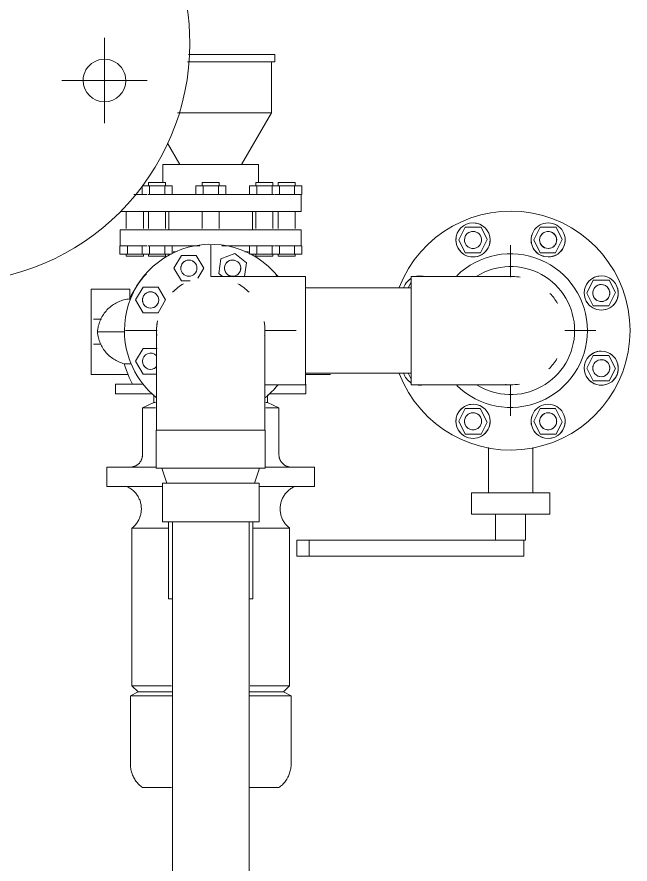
# Model space of a CAD drawing. Header units: metres. Extents: x -43 to 80, y -185 to 8.
# Drawn here: x 12.972 to 13.69, y -129.031 to -128.039 of the extents above; entities that cross this region are included whole.
import ezdxf

# ---------------------------------------------------------------- set-up
doc = ezdxf.new("R2010")
doc.units = ezdxf.units.M
for name, color, linetype, lineweight in [('M-EQPM', 7, 'Continuous', 9), ('P-PIPE', 7, 'Continuous', 9), ('P-PIPE-CNTR', 7, 'Continuous', 9)]:
    doc.layers.add(name, color=color, linetype=linetype, lineweight=lineweight)

# ---------------------------------------------------------------- blocks, each defined once
blk = doc.blocks.new('Bomba Centrifuga - Horizontal - Bomba Centrifuga - Horizontal-2291615-N01 - ESTANQUE CABECERA')
at = {"layer": 'M-EQPM'}
for p, q in [((0.07499999999999998, 0.3250187303331272), (-0.0261559065075261, 0.3250187303331272)), ((0.07500000000002627, 0.3164377911896811), (0.07500000000002628, 0.3250187303329707)), ((-0.02707118378195162, 0.3164377911898371), (0.07500000000000001, 0.3164377911898371)), ((0.07110411252510351, 0.2564377911897034), (0.07110411252510349, 0.3164377911896811)), ((-0.03902740547767378, 0.2564377911898507), (0.07110411252508002, 0.2564377911898507)), ((0.03610411252509416, 0.1958160129247796), (0.07110411252510351, 0.2564377911897034)), ((-0.05060231202419925, 0.2209276310755856), (-0.03610411252505082, 0.1958160129247796)), ((-0.05610411252505494, 0.1958160129247796), (-0.05610411252505496, 0.1749477453829325)), ((-0.05610411252507844, 0.1958160129249356), (0.05610411252508344, 0.1958160129249356)), ((0.05610411252510693, 0.1749477453829411), (0.05610411252510694, 0.1958160129247796)), ((-0.08039617866004896, 0.1608160129249523), (-0.08039617866004896, 0.1707642538225187)), ((-0.08034957455488988, 0.1708160129249523), (-0.07164644705242729, 0.1708160129249523)), ((-0.07289644705241294, 0.1749477453829325), (-0.07289644705241292, 0.170816012924794)), ((-0.05289644705242594, 0.1749477453830963), (-0.07289644705242593, 0.1749477453830963)), ((-0.07164644705242729, 0.1708160129249523), (-0.05362782183848111, 0.1708160129249523)), ((-0.07164644705242729, 0.1708160129249523), (-0.07164644705242731, 0.1608160129249523)), ((-0.05362782183848111, 0.1708160129249523), (-0.04513740283783119, 0.1708160129249523)), ((-0.05362782183848112, 0.1608160129249523), (-0.05362782183848111, 0.1708160129249523)), ((-0.05289644705240882, 0.170816012924794), (-0.05289644705240883, 0.1749477453829325)), ((-0.04513740283783119, 0.1708160129249523), (-0.04513740283783117, 0.1608160129249523)), ((-0.01749973160762301, 0.1708160129249523), (-0.008750000000001335, 0.1708160129249523)), ((-0.01749973160762302, 0.1608160129249523), (-0.01749973160762301, 0.1708160129249523)), ((-0.009999999999989071, 0.1749477453829325), (-0.009999999999989056, 0.170816012924794)), ((0.01000000000000001, 0.1749477453830963), (-0.009999999999999993, 0.1749477453830963)), ((-0.008750000000001335, 0.1708160129249523), (0.009268625213944821, 0.1708160129249523)), ((-0.008750000000001335, 0.1708160129249523), (-0.008750000000001344, 0.1608160129249523)), ((0.009268625213944821, 0.1708160129249523), (0.01775904421459477, 0.1708160129249523)), ((0.00926862521394483, 0.1608160129249523), (0.009268625213944821, 0.1708160129249523)), ((0.01000000000002372, 0.170816012924794), (0.01000000000002371, 0.1749477453829325)), ((0.01775904421459477, 0.1708160129249523), (0.01775904421459479, 0.1608160129249523)), ((0.04539671544480293, 0.1708160129249523), (0.05414644705242459, 0.1708160129249523)), ((0.04539671544480293, 0.1608160129249523), (0.04539671544480293, 0.1708160129249523)), ((0.05289644705245213, 0.1749477453829411), (0.05289644705245211, 0.1708160129248026)), ((0.07289644705242596, 0.1749477453830963), (0.05289644705242597, 0.1749477453830963)), ((0.05414644705242459, 0.1708160129249523), (0.07216507226637078, 0.1708160129249523)), ((0.05414644705242459, 0.1708160129249523), (0.05414644705242461, 0.1608160129249523)), ((0.07216507226637078, 0.1708160129249523), (0.08065549126702076, 0.1708160129249523)), ((0.07216507226637078, 0.1608160129249523), (0.07216507226637078, 0.1708160129249523)), ((0.07289644705244756, 0.1708160129248027), (0.07289644705244756, 0.1749477453829412)), ((0.07894900844663268, 0.1749477453829411), (0.07894900844663266, 0.1708160129248026)), ((0.09894900844662202, 0.1749477453830963), (0.07894900844662205, 0.1749477453830963)), ((0.08065549126702637, 0.1708160129249523), (0.09821763366056685, 0.1708160129249523)), ((0.08065549126702076, 0.1708160129249523), (0.08065549126702076, 0.1608160129249523)), ((0.09821763366056685, 0.1708160129249523), (0.1067080526612168, 0.1708160129249523)), ((0.09821763366056684, 0.1608160129249523), (0.09821763366056685, 0.1708160129249523)), ((0.09894900844664545, 0.1708160129248026), (0.09894900844664545, 0.1749477453829411)), ((0.1067080526612168, 0.1708160129249523), (0.1067080526612168, 0.1608160129249523)), ((-0.09017364050331636, 0.1608160129249522), (-0.07443630215110507, 0.1608160129249522)), ((-0.07164644705242731, 0.1608160129249523), (-0.07351731321089108, 0.1608160129249523)), ((-0.0711230530651514, 0.1608160129249522), (0.07060646372532028, 0.1608160129249522)), ((0.07216507226637078, 0.1608160129249523), (0.06982123341677514, 0.1608160129249523)), ((0.07476196027575227, 0.1608160129249523), (0.07216507226637078, 0.1608160129249523)), ((0.07568545887083389, 0.1608160129249522), (0.1061041125251262, 0.1608160129249522)), ((0.1061041125251389, 0.1408160129248181), (0.1061041125251389, 0.1608160129248049)), ((-0.1061041125251212, 0.1408160129249741), (0.1061041125251262, 0.1408160129249741)), ((-0.09894900844661081, 0.1408160129248182), (-0.09894900844661082, 0.1210686483155909)), ((-0.07894900844659802, 0.1210686483155909), (-0.07894900844659801, 0.1408160129248182)), ((-0.07289644705241292, 0.1408160129248182), (-0.07289644705241294, 0.1210686483155909)), ((-0.05289644705240881, 0.1210686483155909), (-0.05289644705240881, 0.1408160129248182)), ((-0.04903304471325504, 0.1408160129248182), (-0.04903304471325505, 0.11956601292481)), ((-0.009999999999989071, 0.1408160129248095), (-0.009999999999989071, 0.1210686483155909)), ((0.01000000000002372, 0.1210686483155909), (0.01000000000002372, 0.1408160129248095)), ((0.04903304471329836, 0.1195660129248186), (0.04903304471329838, 0.1408160129248182)), ((0.05289644705245213, 0.1408160129248182), (0.05289644705245214, 0.1210686483155995)), ((0.07289644705244759, 0.1210686483155995), (0.07289644705244756, 0.1408160129248181)), ((0.07894900844663266, 0.1408160129248182), (0.07894900844663268, 0.1210686483155995)), ((0.09894900844664546, 0.1210686483155995), (0.09894900844664545, 0.1408160129248182)), ((-0.1061041125251302, 0.11956601292481), (-0.1061041125251302, 0.1008160129248012)), ((-0.1061041125251472, 0.1195660129249659), (0.1061041125251522, 0.1195660129249659)), ((0.1061041125251649, 0.1008160129248099), (0.1061041125251649, 0.1195660129248186)), ((-0.106448740054245, 0.09081601292496586), (-0.106448740054245, 0.1008160129249659)), ((-0.1061041125251472, 0.1008160129249658), (-0.0744363021510449, 0.1008160129249658)), ((-0.09769900844662338, 0.1008160129249659), (-0.09769900844662337, 0.0908160129249658)), ((-0.08039617866004893, 0.09081601292496586), (-0.08039617866004893, 0.1008160129249659)), ((-0.0735173132108555, 0.1008160129249658), (-0.07164644705242731, 0.1008160129249658)), ((-0.07164644705242731, 0.1008160129249658), (-0.0716464470524273, 0.09081601292496581)), ((-0.07112305306518894, 0.1008160129249658), (-0.0128773310679973, 0.1008160129249658)), ((-0.05362782183848112, 0.0908160129249658), (-0.05362782183848112, 0.1008160129249659)), ((-0.04513740283783117, 0.1008160129249659), (-0.04513740283783117, 0.09118789494963381)), ((0.01287733106801069, 0.1008160129249659), (0.0706064637253241, 0.1008160129249659)), ((0.04539671544480294, 0.0910804841509374), (0.04539671544480294, 0.1008160129249659)), ((0.05414644705242459, 0.1008160129249658), (0.05414644705242459, 0.0908160129249658)), ((0.06982123341677515, 0.1008160129249659), (0.07216507226637078, 0.1008160129249658)), ((0.07216507226637078, 0.1008160129249658), (0.07476196027570434, 0.1008160129249659)), ((0.07216507226637078, 0.09081601292496581), (0.07216507226637078, 0.1008160129249658)), ((0.07568545887079613, 0.1008160129249659), (0.1061041125251522, 0.1008160129249659)), ((0.08065549126702076, 0.1008160129249659), (0.08065549126702076, 0.09081601292496583)), ((0.09821763366056684, 0.0908160129249658), (0.09821763366056685, 0.1008160129249659)), ((0.1067080526612168, 0.1008160129249659), (0.1067080526612168, 0.09081601292496586)), ((-0.09769900844662337, 0.0908160129249658), (-0.106448740054245, 0.09081601292496586)), ((-0.0989490084466108, 0.0908160129248035), (-0.09894900844661081, 0.08874494511299381)), ((-0.08039617866004518, 0.0908160129249658), (-0.09769900844662337, 0.0908160129249658)), ((-0.0716464470524273, 0.09081601292496581), (-0.08039617866004893, 0.09081601292496586)), ((-0.07894900844659802, 0.08874494511299383), (-0.07894900844659801, 0.0908160129248035)), ((-0.07289644705241292, 0.0908160129248035), (-0.07289644705241292, 0.08874494511299383)), ((-0.05362782183848112, 0.0908160129249658), (-0.0716464470524273, 0.09081601292496581)), ((-0.04603520546538255, 0.09081601292496583), (-0.05362782183848112, 0.0908160129249658)), ((-0.05289644705240881, 0.08874494511299383), (-0.05289644705240881, 0.09081601292480353)), ((-0.04417724678512704, 0.09374494511311397), (-0.04082389453487473, 0.09374494511311397)), ((-0.03440034671642921, 0.08950893405250479), (-0.04315007832405169, 0.07450893405250299)), ((-0.01690034671642808, 0.0895089340525047), (-0.03440034671642921, 0.08950893405250479)), ((-0.00815061510880567, 0.07450893405250297), (-0.01690034671642808, 0.0895089340525047)), ((0.02818241383971652, 0.09168889726792767), (0.01198168981241665, 0.08543635025117116)), ((0.04185128037914718, 0.08076131347610652), (0.02818241383971652, 0.09168889726792767)), ((0.03988528080312746, 0.09374494511311397), (0.04417724678513217, 0.09374494511311396)), ((0.05414644705242459, 0.0908160129249658), (0.04603520546539173, 0.09081601292496587)), ((0.05289644705245212, 0.09081601292481217), (0.05289644705245213, 0.08874494511300249)), ((0.07216507226637078, 0.09081601292496581), (0.05414644705242459, 0.0908160129249658)), ((0.08065549126702076, 0.09081601292496583), (0.07216507226637078, 0.09081601292496581)), ((0.07289644705244759, 0.08874494511300252), (0.07289644705244759, 0.09081601292481219)), ((0.07894900844663266, 0.09081601292481217), (0.07894900844663268, 0.08874494511300247)), ((0.09821763366056684, 0.0908160129249658), (0.08065549126702637, 0.09081601292496581)), ((0.1067080526612168, 0.09081601292496586), (0.09821763366056684, 0.0908160129249658)), ((0.09894900844664548, 0.08874494511300249), (0.09894900844664548, 0.09081601292481219)), ((-0.09894900844662201, 0.08874494511315065), (-0.07894900844662202, 0.08874494511315063)), ((-0.07289644705242597, 0.08874494511315065), (-0.05289644705242595, 0.08874494511315065)), ((0.01198168981241666, 0.08543635025117116), (0.00944941305373684, 0.06825655462890401)), ((0.03950541151319447, 0.06484617010342202), (0.04185128037914718, 0.08076131347610652)), ((0.05289644705242594, 0.08874494511315065), (0.07289644705242594, 0.08874494511315065)), ((0.078949008446622, 0.08874494511315065), (0.09894900844662201, 0.08874494511315065)), ((-0.04315007832405169, 0.07450893405250299), (-0.03440034671643005, 0.05950893405250276)), ((-0.01493390259148186, 0.06288008452853433), (-0.00815061510880567, 0.07450893405250297)), ((0.00944941305373684, 0.06825655462890401), (0.01371532323252874, 0.064846170103409)), ((0.07667923283667999, 0.06646807191597315), (0.07824075674235546, 0.06466065127770476)), ((-0.1402197208759348, 0.05000000000000001), (-0.09483197390735812, 0.05)), ((-0.1402197208759348, -0.05000000000000001), (-0.1402197208759348, 0.05000000000000001)), ((-0.09483197390735812, 0.05), (-0.09483197390735812, 0.03750530742172533)), ((-0.07925881963777906, 0.05225297662796551), (-0.08800855124540156, 0.0372529766279637)), ((-0.06175881963777793, 0.05225297662796539), (-0.07925881963777906, 0.05225297662796551)), ((-0.05300908803015553, 0.0372529766279637), (-0.06175881963777793, 0.05225297662796539)), ((-0.03440034671643005, 0.05950893405250276), (-0.02409657892275537, 0.05950893405250273)), ((-0.09505486920907899, 0.03854020120830641), (-0.09440401603375155, 0.03854020120830642)), ((-0.08800855124540156, 0.0372529766279637), (-0.07925881963777992, 0.02225297662796349)), ((-0.06175881963777721, 0.02225297662796342), (-0.05300908803015553, 0.0372529766279637)), ((-0.07925881963777992, 0.02225297662796348), (-0.06175881963777721, 0.02225297662796342)), ((-0.1374999999999988, 0.01467391337396768), (-0.1280984675978073, 0.01467391337396767)), ((-0.13274296901438, 2.165734258596785e-15), (-0.1019724800816001, 2.165734258596785e-15)), ((-0.1285047506498173, -0.01467391337396794), (-0.1374999999999988, -0.01467391337396793)), ((-0.07925881963776175, -0.01956063642109408), (-0.08800855124538423, -0.03456063642109589)), ((-0.06260534632383917, -0.01956063642109419), (-0.07925881963776175, -0.01956063642109408)), ((-0.1013112121895105, -0.03745890911750634), (-0.09318042069880356, -0.03745890911750634)), ((-0.08800855124538423, -0.03456063642109589), (-0.07925881963776259, -0.04956063642109609)), ((-0.07925881963776259, -0.04956063642109609), (-0.06349990773295794, -0.04956063642109614)), ((-0.09691181594795946, -0.05000000000000001), (-0.1402197208759348, -0.05000000000000001)), ((0.1402197208759348, -0.05000000000000001), (0.1111249999999958, -0.05000000000000001)), ((-0.1115642141337414, -0.06157541253896449), (-0.1115642141337414, -0.0728254125389143)), ((-0.1115642141337584, -0.0615754125387999), (-0.07908584471862269, -0.06157541253879988)), ((0.1115642141337761, -0.0728254125389056), (0.1115642141337761, -0.06157541253895585)), ((-0.1115642141337584, -0.07282541253874969), (-0.0683959276277888, -0.07282541253874968)), ((-0.06656421413376029, -0.07397278028785406), (-0.0665642141337603, -0.08282541253890335)), ((0.06656421413380362, -0.0828254125388947), (0.06656421413380362, -0.07397278028783671)), ((0.06839592762779421, -0.07282541253874968), (0.1115642141337634, -0.07282541253874969)), ((-0.0665642141337603, -0.08282541253890335), (-0.07996338664538571, -0.08917911660850257)), ((-0.07996338664538571, -0.08917911660850257), (-0.07996338664538571, -0.1441791166085247)), ((-0.0799633866454092, -0.08917911660833797), (-0.06471706522293819, -0.08917911660833797)), ((-0.06656421413378162, -0.08282541253873876), (-0.06469593321560439, -0.08282541253873876)), ((0.06469593321560335, -0.08282541253873876), (0.06656421413378663, -0.08282541253873874)), ((0.06471706522294336, -0.08917911660833797), (0.07996338664541423, -0.08917911660833797)), ((0.0799633866454377, -0.08917911660849388), (0.06656421413380362, -0.0828254125388947)), ((0.07996338664542904, -0.1441791166085161), (0.0799633866454377, -0.08917911660849388)), ((-0.1217234819221007, -0.158624492750403), (-0.1217234819221007, -0.1811244927504066)), ((-0.1217234819221134, -0.1586244927502384), (-0.06426195219916932, -0.1586244927502384)), ((0.0642619521991412, -0.1586244927502384), (0.1217234819221184, -0.1586244927502384)), ((0.1217234819221354, -0.1811244927503979), (0.1217234819221354, -0.1586244927503943)), ((-0.1217234819221134, -0.181124492750242), (-0.05727891258054577, -0.1811244927502419)), ((0.0572789125805316, -0.181124492750242), (0.1217234819221184, -0.1811244927502419)), ((-0.04936549195382444, -0.2225477798965692), (-0.04936549195382444, -0.3128285281309846)), ((0.04936549195382443, -0.3128285281309846), (0.04936549195382445, -0.2225477798965692)), ((-0.09228783986096682, -0.2299843547704713), (-0.09228783986095813, -0.4149843547705073)), ((-0.092287839860986, -0.2299843547703124), (-0.04975484427152804, -0.2299843547703124)), ((0.04975484427153329, -0.2299843547703124), (0.09228783986099098, -0.2299843547703124)), ((0.09228783986101012, -0.4149843547704986), (0.09228783986100143, -0.2299843547704627)), ((-0.04936549195382444, -0.3128285281309846), (-0.04499999999999298, -0.3128285281309846)), ((0.04487301971994213, -0.3128285281309846), (0.04936549195382443, -0.3128285281309846)), ((-0.09228783986095813, -0.4149843547705073), (-0.08521677204908897, -0.422055422582385)), ((-0.09228783986098593, -0.4149843547703427), (-0.04614391993049152, -0.4149843547703427)), ((0.04614391993049681, -0.4149843547703427), (0.09228783986099096, -0.4149843547703427)), ((0.08521677204914092, -0.4220554225823765), (0.09228783986101012, -0.4149843547704986)), ((-0.08521677204908897, -0.422055422582385), (-0.09418754743638853, -0.4264741541821061)), ((-0.09418754743638853, -0.4264741541821061), (-0.09418754743638853, -0.5064741541820532)), ((-0.09418754743641199, -0.4264741541819502), (-0.04514118103668423, -0.4264741541819501)), ((-0.08521677204911454, -0.4220554225822205), (-0.04529642149885425, -0.4220554225822206)), ((0.04487168560490607, -0.4264741541819501), (0.09418754743641697, -0.4264741541819501)), ((0.04498414440372583, -0.4220554225822205), (0.08521677204911962, -0.4220554225822205)), ((0.09418754743644049, -0.4264741541821062), (0.08521677204914092, -0.4220554225823765)), ((0.09418754743644049, -0.5064741541820446), (0.09418754743644049, -0.4264741541821062)), ((-0.07995169773777011, -0.5340339074606575), (-0.04585216307781413, -0.5340339074606574)), ((0.04585216307783748, -0.5340339074606575), (0.07995169773777505, -0.5340339074606575))]:
    blk.add_line(p, q, dxfattribs=at)
at = {"layer": 'M-EQPM', "flags": 128}
for points in [[(-0.09505486920905454, 0.03854020120814587), (-0.09311082030168785, 0.04255061068150018), (-0.09100795282143331, 0.04648007103359206), (-0.0887496309076859, 0.05032229596611491), (-0.08633946739373893, 0.05407113873878921), (-0.08378131802708065, 0.05772060200289623), (-0.08107927530099292, 0.06126484739573217), (-0.07823766190743288, 0.06469820488072676), (-0.07526102382164397, 0.06801518181830088)], [(-0.1327429690143672, -1.645958036533557e-13), (-0.1325883535597915, 0.001663196919303133), (-0.1323673516436732, 0.003318880489559373), (-0.132080316821896, 0.004964401970063614), (-0.1317277082889875, 0.006597128877489582), (-0.1313100901433457, 0.008214449197082021), (-0.130828130484934, 0.00981377556133701), (-0.1302826003463957, 0.01139254938923126), (-0.1296743724595644, 0.01294824497945127), (-0.1290044198593192, 0.01447837355089091), (-0.1282738143268982, 0.01598048722425881), (-0.1274837246753299, 0.01745218293811557), (-0.1266354148794691, 0.01889110629326001), (-0.1257302420540414, 0.02029495531927031), (-0.1247696542824943, 0.02166148415718772), (-0.1237551883003205, 0.02298850665238319), (-0.1226884670367062, 0.02427389985193227), (-0.1215711970180937, 0.02551560740093684), (-0.1204051656381949, 0.02671164283218029), (-0.1191922382984599, 0.0278600927441345), (-0.1179343554239032, 0.0289591198619221), (-0.1166335293588005, 0.03000696597660764), (-0.1152918411473426, 0.03100195475791465), (-0.1139114372044509, 0.03194249443607178), (-0.1124945258819712, 0.03282708034821369), (-0.1110433739357723, 0.03365429734559475), (-0.1095603028993797, 0.0344228220574744), (-0.1080476853701222, 0.03513142500826102), (-0.106507941213328, 0.03577897258438836), (-0.1049435336912133, 0.03636442884787551), (-0.103356965522077, 0.03688685719359867), (-0.1017507748765343, 0.03734542184763281), (-0.1001275313170159, 0.03773938920436731), (-0.09848983168691894, 0.038068129000074), (-0.09684029595628628, 0.03833111532119508), (-0.0951815630304094, 0.03852792744573097), (-0.09505486920904586, 0.03854020120814588)], [(-0.1013112121894895, -0.03745890911766335), (-0.1029222927186537, -0.03701783150510964), (-0.1045144461551651, -0.03651268066990643), (-0.1060851253932039, -0.03594426474564798), (-0.1076318176810055, -0.03531349307654667), (-0.109152048640896, -0.0346213747627265), (-0.1106433862276138, -0.03386901704583286), (-0.1121034446191634, -0.03305762353773049), (-0.1135298880335843, -0.03218849229493172), (-0.1149204344656833, -0.0312630137420386), (-0.1162728593378293, -0.03028266844729115), (-0.1175849990587144, -0.02924902475404252), (-0.1188547544846998, -0.02816373627170376), (-0.1200800942779767, -0.02702853923032551), (-0.1212590581562424, -0.02584524970300909), (-0.122389760028831, -0.02461576070059135), (-0.1234703910139095, -0.02334203914318583), (-0.1244992223324456, -0.02202612271357014), (-0.1254746080737976, -0.02067011659733142), (-0.1263949878288406, -0.01927619011497628), (-0.1272588891863299, -0.0178465732515236), (-0.1280649300883629, -0.01638355308898577), (-0.1288118210414371, -0.01488947014753392), (-0.1294983671793734, -0.01336671464115997), (-0.130123470174801, -0.01181772265381284), (-0.1306861299962618, -0.01024497224227244), (-0.1311854465080808, -0.008650979471660263), (-0.1316206209103633, -0.007038294390396428), (-0.1319909570168645, -0.005409496950588755), (-0.1322958623688618, -0.003767192880671556), (-0.1325348491828011, -0.002114009516835154), (-0.1327075351307678, -0.0004525915997860239), (-0.1327429690143672, -1.472699295845814e-13)], [(-0.09156421413372863, -0.06157541253896449), (-0.09362651411354743, -0.0576245102253805), (-0.09552917052037091, -0.05359429820915335), (-0.09726913950986964, -0.04949122396977541), (-0.09884363750279297, -0.04532185155075839), (-0.1002501456382643, -0.04109285105855093), (-0.1013112121894895, -0.03745890911767202)], [(-0.09383110181328998, -0.1586129379902692), (-0.09325436497363078, -0.1585782921949555), (-0.092679474924219, -0.1585206107903574), (-0.09210735136648392, -0.1584399860544355), (-0.09153890957608156, -0.1583365469695467), (-0.09097505893862448, -0.1582104590161797), (-0.09041670149482799, -0.1580619239081465), (-0.0898647304975249, -0.15789117926994), (-0.08932002898251472, -0.1576984982565606), (-0.08878346835607184, -0.1574841891165324), (-0.08825590700072358, -0.1572485946987474), (-0.0877381889020797, -0.1569920919040328), (-0.0872311422986961, -0.1567150910821238), (-0.08673557835692264, -0.1564180353752642), (-0.08625228987340333, -0.1561014000091968), (-0.08578205000657958, -0.1557656915329824), (-0.08532561103992597, -0.1554114470085645), (-0.08488370317845188, -0.1550392331515963), (-0.08445703338043505, -0.1546496454248648), (-0.08404628422655305, -0.1542433070856273), (-0.08365211282782493, -0.1538208681885335), (-0.08327514977439823, -0.1533830045457176), (-0.08291599812675027, -0.152930416645586), (-0.08257523245089655, -0.1524638285322322), (-0.08225339789923604, -0.151983986647123), (-0.0819510093383838, -0.1514916586348963), (-0.08166855052553379, -0.150987632115355), (-0.0814064733345552, -0.1504727134234163), (-0.08116519703300121, -0.149947726319123), (-0.0809451076115282, -0.1494135106698717), (-0.08074655716623713, -0.1488709211067395), (-0.08056986333549598, -0.148320825657265), (-0.08041530879173717, -0.1477641043568305), (-0.08028314078925225, -0.1472016478407538), (-0.08017357076865961, -0.1466343559194773), (-0.08008677401862528, -0.1460631361390646), (-0.08002288939541786, -0.1454889023293016), (-0.07998201910081668, -0.1449125731417996), (-0.07996422851858154, -0.144335070580302), (-0.07996338664537705, -0.1441791166085247)], [(0.07996338664541171, -0.144179116608516), (0.07997494140556283, -0.1447567775825074), (0.08000958720088522, -0.1453335144221666), (0.08006726860547461, -0.1459084044715784), (0.08014789334140515, -0.1464805280293134), (0.08025133242630265, -0.1470489698197072), (0.08037742037966966, -0.1476128204571729), (0.08052595548770285, -0.1481711779009607), (0.0806967001259094, -0.1487231488982812), (0.08088938113928007, -0.149267850413274), (0.0811036902793083, -0.1498044110397169), (0.08133928469710199, -0.1503319723950738), (0.08159578749181658, -0.150849690493709), (0.08187278831372556, -0.15135673709711), (0.08216984402057656, -0.1518523010388661), (0.08248647938663525, -0.1523355895224027), (0.08282218786285829, -0.1528058293892265), (0.0831764323872762, -0.1532622683558628), (0.08354864624424437, -0.1537041762173455), (0.08393823397097583, -0.1541308460153537), (0.08434457231021332, -0.1545415951692443), (0.08476701120729851, -0.1549357665679724), (0.08520487485012312, -0.1553127296213991), (0.08565746275025461, -0.1556718812690471), (0.08612405086360854, -0.1560126469449008), (0.08660389274871776, -0.1563344814965613), (0.08709622076093576, -0.1566368700574136), (0.08760024728048571, -0.1569193288702549), (0.08811516597243303, -0.1571814060612508), (0.08864015307671773, -0.1574226823627875), (0.08917436872596904, -0.1576427717842692), (0.08971695828910979, -0.1578413222295516), (0.09026705373857574, -0.1580180160603014), (0.09082377503901887, -0.1581725706040689), (0.09138623155508684, -0.1583047386065451), (0.09195352347636344, -0.1584143086271378), (0.09252474325678481, -0.1585011053771721), (0.09309897706653913, -0.1585649900003795), (0.09367530625404111, -0.1586058602949807), (0.09425280881553871, -0.1586236508772245)], [(-0.09228783986096682, -0.2299843547704713), (-0.0914021121105103, -0.2292648372845131), (-0.09054586587297296, -0.2285104756727826), (-0.08972047095968869, -0.2277224767529422), (-0.08892724782644093, -0.2269021011551648), (-0.08816746546102304, -0.2260506613054101), (-0.08744233935316527, -0.2251695193257981), (-0.0867530295499222, -0.2242600848555241), (-0.08610063879996753, -0.2233238127957501), (-0.08548621078931777, -0.2223622009820373), (-0.0849107284716984, -0.2213767877881609), (-0.08437511249609064, -0.2203691496650216), (-0.0838802197337814, -0.2193408986186478), (-0.08342684190760871, -0.2182936796313867), (-0.08301570432538047, -0.2172291680302167), (-0.08264746471955141, -0.2161490668066079), (-0.08232271219490171, -0.2150551038921151), (-0.08204196628620873, -0.2139490293940429), (-0.0818056761270382, -0.2128326127956196), (-0.08161421973124867, -0.2117076401252609), (-0.0814679033881976, -0.2105759110992561), (-0.08136696117286915, -0.2094392362426152), (-0.08131155457123732, -0.2082994339926503), (-0.08130177222204925, -0.2071583277897884), (-0.08133762977500474, -0.2060177431605607), (-0.08141906986564203, -0.2048795047970411), (-0.08154596220719117, -0.203745433637809), (-0.08171810379898685, -0.2026173439547938), (-0.08193521925118995, -0.2014970404508447), (-0.08219696122539326, -0.2003863153725816), (-0.08250291099029668, -0.1992869456431885), (-0.08285257909151712, -0.1982006900197132), (-0.08324540613468327, -0.1971292862794243), (-0.08368076368034284, -0.1960744484397618), (-0.08415795524927928, -0.1950378640162482), (-0.08467621743678194, -0.1940211913228242), (-0.08523472113391235, -0.1930260568189354), (-0.08583257285389509, -0.1920540525074816), (-0.08646881616150247, -0.1911067333880428), (-0.08714243320318037, -0.1901856149691003), (-0.08785234633535126, -0.1892921708436444), (-0.08859741984845129, -0.1884278303316778), (-0.08937646178379081, -0.1875939761936328), (-0.09018822584045717, -0.1867919424182644), (-0.0910314133691506, -0.1860230120885104), (-0.09190467544967762, -0.1852884153288683), (-0.092806615048984, -0.1845893273374624), (-0.09373578925614051, -0.1839268665059263), (-0.09469071159059977, -0.1833020926302902), (-0.09566985438035464, -0.1827160052154704), (-0.09667165120580441, -0.1821695418762992), (-0.09769449940575199, -0.1816635768375637), (-0.09873676264124367, -0.1811989195353652), (-0.09891478684909229, -0.1811244927504066)], [(0.09891478684912693, -0.1811244927503979), (0.09786940493567642, -0.1815820905165305), (0.09684315824623786, -0.1820811263799517), (0.09583768855661567, -0.182620801989732), (0.0948546044038085, -0.1832002539800157), (0.09389547851276177, -0.1838185553512387), (0.09296184528026946, -0.1844747169530941), (0.09205519832036575, -0.1851676890669992), (0.09117698807476633, -0.1858963630853974), (0.09032861949253539, -0.1866595732852863), (0.08951144978242591, -0.1874560986931755), (0.08872678624164461, -0.1882846650383266), (0.08797588416447144, -0.1891439467913339), (0.0872599448340437, -0.1900325692846894), (0.08658011360057871, -0.1909491109119738), (0.08593747804901522, -0.1918921054021022), (0.08533306625915806, -0.192860044165049), (0.08476784516092394, -0.1938513787052805), (0.08424271898749633, -0.1948645230990091), (0.08375852782874485, -0.1958978565313163), (0.0833160462872311, -0.1969497258891598), (0.0829159822390104, -0.198018448405935), (0.08255897570123838, -0.199102314353612), (0.0822455978082121, -0.2001995897778937), (0.0819763498977245, -0.201308519272149), (0.08175166270897188, -0.2024273287857633), (0.0815718956935385, -0.2035542284621777), (0.08143733644029004, -0.20468741550231), (0.0813482002153459, -0.2058250770486112), (0.08130462961764066, -0.2069653930853214), (0.08130669435082899, -0.2081065393500136), (0.08135439111179364, -0.2092466902521028), (0.08144764359588652, -0.2103840217933729), (0.08158630261901542, -0.2115167144859661), (0.08177014635632546, -0.2126429562631988), (0.08199888069706733, -0.2137609453784924), (0.08227213971508165, -0.214868893287749), (0.08258948625423147, -0.2159650275106586), (0.08295041262775256, -0.2170475944662953), (0.08335434143043839, -0.2181148622784708), (0.08380062646237771, -0.2191651235463579), (0.0842885537627203, -0.2201966980759669), (0.08481734275185915, -0.2212079355680991), (0.08538614748021874, -0.2221972182585063), (0.08599405798158789, -0.223162963505909), (0.08664010172882221, -0.2241036263239217), (0.08732324518975966, -0.2250177018527098), (0.08804239548059409, -0.2259037277664029), (0.08879640211425512, -0.2267602866125723), (0.08958405884097036, -0.2275860080797728), (0.09040410557803001, -0.2283795711898025), (0.0912552304255571, -0.229139706410957), (0.09213607176538952, -0.2298651976890636), (0.09228783986100143, -0.2299843547704627)], [(-0.0799516977377488, -0.5340339074608224), (-0.0810381487344072, -0.5332297075366565), (-0.08209157126663649, -0.5323827044346722), (-0.08311028008310237, -0.53149425317915), (-0.08409264546699062, -0.5305657751025703), (-0.08503709584327418, -0.5295987555717815), (-0.08594212029280114, -0.5285947416117663), (-0.0868062709695403, -0.5275553394306576), (-0.08762816541672142, -0.5264822118502412), (-0.08840648877857787, -0.5253770756457079), (-0.08913999590375161, -0.5242416987992414), (-0.08982751333731767, -0.523077897671587), (-0.090467941198052, -0.5218875340963038), (-0.09106025493799462, -0.5206725124011692), (-0.09160350698150337, -0.5194347763617093), (-0.09209682824120771, -0.5181763060915351), (-0.09253942950833152, -0.5168991148746432), (-0.09293060271523897, -0.5156052459445017), (-0.09326972206828582, -0.5142967692154193), (-0.09355624504881405, -0.5129757779710087), (-0.09378971328119493, -0.5116443855154759), (-0.09396975326604284, -0.5103047217927353), (-0.09409607697780212, -0.5089589299789568), (-0.09416848232549363, -0.5076091630539743), (-0.09418754743638853, -0.5064741541820532)], [(0.09418754743643186, -0.5064741541820447), (0.09416051508778624, -0.50782559139416), (0.09407946128782019, -0.5091748665950353), (0.0939445157053418, -0.5105198212321599), (0.09375589422447554, -0.5118583036650508), (0.09351389859936673, -0.5131881726073061), (0.09321891597138704, -0.5145073005523367), (0.09287141824981254, -0.515813577176828), (0.09247196135688349, -0.5171049127168317), (0.09202118433840636, -0.5183792413109418), (0.0915198083414496, -0.5196345243052745), (0.09096863546065677, -0.5208687535147942), (0.09036854745504908, -0.5220799544360777), (0.08972050433743925, -0.5232661894060109), (0.08902554283856234, -0.5244255607016909), (0.08828477474857338, -0.5255562135763696), (0.08749938513839091, -0.5266563392266401), (0.08667063046383876, -0.5277241776861429), (0.08579983655562846, -0.5287580206411419), (0.08488839649823017, -0.5297562141634385), (0.08393776840132372, -0.5307171613563362), (0.08294947306706857, -0.5316393249093225), (0.0819250915571704, -0.5325212295574343), (0.08086626266352809, -0.533361464441353), (0.07995169773780074, -0.5340339074608136)]]:
    blk.add_lwpolyline(points, dxfattribs=at)
at = {"layer": 'M-EQPM'}
for centre, radius, start, end in [((8.662870941422708e-15, 0.001346170103430336), 0.1011415469519899, 39.12391375599028, 179.9999999999999), ((-0.02565034671642869, 0.07450893405250372), 0.009525000000000025, 3.562221243239139e-13, 179.9999999999997), ((-0.02565034671642869, 0.07450893405250372), 0.009524999999999992, 120.0000000000003, 180.0000000000002), ((-0.02565034671642869, 0.07450893405250372), 0.00952499999999999, 45.0000000000006, 116.9078765904391), ((0.02565034671644233, 0.07450893405250504), 0.009525000000000028, 141.3593903743453, 321.3593903743444), ((0.02565034671644233, 0.07450893405250504), 0.009525000000000023, 141.3593903743462, 216.3593903743457), ((0.02565034671644233, 0.07450893405250504), 0.009525000000000004, 321.3593903743455, 141.3593903743456), ((0.02565034671644233, 0.07450893405250504), 0.009524999999999994, 126.3593903743459, 141.3593903743458), ((0.02565034671644233, 0.07450893405250504), 0.00952499999999999, 66.35939037434594, 116.6802430621377), ((0.02565034671644233, 0.07450893405250504), 0.009524999999999994, 321.3593903743458, 51.35939037434603), ((-0.02565034671642869, 0.07450893405250372), 0.009525000000000002, 179.9999999999997, 359.9999999999991), ((-0.02565034671642869, 0.07450893405250372), 0.00952499999999999, 180.0000000000001, 5.088887490341627e-14), ((-0.02565034671642869, 0.07450893405250372), 0.009525, 6.678330039818421e-13, 15.00000000000069), ((0.02565034671644233, 0.07450893405250504), 0.009524999999999992, 246.3593903743456, 321.3593903743455), ((-0.07050881963777857, 0.03725297662796444), 0.009525000000000023, 2.512638198356178e-13, 179.9999999999998), ((-0.07050881963777857, 0.03725297662796444), 0.009524999999999992, 53.40060149019247, 179.9999999999998), ((-0.07050881963777857, 0.03725297662796444), 0.009525000000000023, 7.095725667307073e-13, 45.00000000000062), ((-0.07050881963777857, 0.03725297662796444), 0.009525000000000013, 179.9999999999998, 359.9999999999989), ((-0.07050881963777857, 0.03725297662796444), 0.009525, 179.9999999999998, 239.9999999999998), ((-0.07050881963777857, 0.03725297662796444), 0.009524999999999999, 254.9999999999997, 3.81666561775622e-14), ((8.662870941422708e-15, 0.001346170103430336), 0.10114154695199, 179.9999999999998, 230.7415157373238), ((-0.07050881963776123, -0.03456063642109514), 0.009525000000000002, 45.00000000000022, 179.9999999999999), ((-0.07050881963776123, -0.03456063642109514), 0.009524999999999987, 45.0000000000005, 180.0000000000002), ((-0.07050881963776123, -0.03456063642109514), 0.009524999999999999, 179.9999999999998, 314.9999999999991), ((-0.07050881963776123, -0.03456063642109514), 0.009525000000000016, 179.9999999999997, 299.9999999999998), ((8.662870941422708e-15, 0.001346170103430336), 0.1011415469519901, 309.2584842626655, 320.8760862439149)]:
    blk.add_arc(centre, radius, start, end, dxfattribs=at)
blk = doc.blocks.new('HDPE - Codo - Codo-2285871-N01 - ESTANQUE CABECERA')
at = {"layer": 'P-PIPE'}
for p, q in [((13.13511723647855, -128.4703417065653), (13.13511723647853, -128.5227419065653)), ((13.26211723647853, -128.5227419065653), (13.26211723647855, -128.4703417065653))]:
    blk.add_line(p, q, dxfattribs=at)
at = {"layer": 'P-PIPE', "flags": 128}
for points in [[(13.13511723647854, -128.4060479565653), (13.13511723647855, -128.4060993847076), (13.13511723647856, -128.4062535868607), (13.13511723647855, -128.4065103163338), (13.13511723647855, -128.4068691624147), (13.13511723647855, -128.4073295510262), (13.13511723647854, -128.4078907456446), (13.13511723647855, -128.4085518484784), (13.13511723647855, -128.409311801904), (13.13511723647854, -128.4101693901579), (13.13511723647855, -128.4111232412821), (13.13511723647855, -128.4121718293181), (13.13511723647855, -128.4133134767488), (13.13511723647855, -128.4145463571819), (13.13511723647855, -128.4158684982715), (13.13511723647856, -128.4172777848742), (13.13511723647856, -128.4187719624318), (13.13511723647855, -128.4203486405791), (13.13511723647856, -128.4220052969673), (13.13511723647855, -128.4237392812997), (13.13511723647855, -128.4255478195712), (13.13511723647855, -128.4274280185063), (13.13511723647855, -128.429376870188), (13.13511723647854, -128.4313912568691), (13.13511723647854, -128.4334679559607), (13.13511723647855, -128.4356036451873), (13.13511723647856, -128.4377949079018), (13.13511723647855, -128.4400382385512), (13.13511723647856, -128.442330048285), (13.13511723647855, -128.4446666706965), (13.13511723647854, -128.4470443676884), (13.13511723647855, -128.4494593354526), (13.13511723647856, -128.451907710556), (13.13511723647855, -128.4543855761206), (13.13511723647854, -128.4568889680901), (13.13511723647856, -128.4594138815714), (13.13511723647856, -128.4619562772416), (13.13511723647855, -128.4645120878099), (13.13511723647856, -128.4670772245246), (13.13511723647855, -128.4696475837142), (13.13511723647855, -128.4703417065653)], [(13.26211723647855, -128.4703417065653), (13.26211723647854, -128.4677706423104), (13.26211723647854, -128.4652036912099), (13.26211723647855, -128.4626449598379), (13.26211723647854, -128.4600985416188), (13.26211723647854, -128.4575685102785), (13.26211723647855, -128.4550589133274), (13.26211723647854, -128.4525737655854), (13.26211723647854, -128.4501170427586), (13.26211723647855, -128.4476926750796), (13.26211723647854, -128.4453045410195), (13.26211723647854, -128.4429564610832), (13.26211723647854, -128.4406521916978), (13.26211723647853, -128.4383954192028), (13.26211723647853, -128.4361897539527), (13.26211723647855, -128.4340387245414), (13.26211723647855, -128.4319457721572), (13.26211723647854, -128.4299142450773), (13.26211723647854, -128.4279473933117), (13.26211723647854, -128.4260483634037), (13.26211723647854, -128.424220193396), (13.26211723647854, -128.4224658079706), (13.26211723647855, -128.42078801377), (13.26211723647854, -128.4191894949071), (13.26211723647855, -128.4176728086708), (13.26211723647855, -128.4162403814358), (13.26211723647854, -128.41489450478), (13.26211723647855, -128.4136373318188), (13.26211723647855, -128.4124708737611), (13.26211723647854, -128.4113969966907), (13.26211723647854, -128.4104174185819), (13.26211723647855, -128.4095337065507), (13.26211723647854, -128.4087472743478), (13.26211723647854, -128.408059380097), (13.26211723647855, -128.4074711242824), (13.26211723647854, -128.4069834479878), (13.26211723647854, -128.4065971313912), (13.26211723647855, -128.4063127925168), (13.26211723647854, -128.406130886246), (13.26211723647854, -128.4060517035902), (13.26211723647853, -128.4060479565653)]]:
    blk.add_lwpolyline(points, dxfattribs=at)
at = {"layer": 'P-PIPE'}
for radius, start, end in [(0.06349999999999834, 120.0000000000037, 135.0000000000148), (0.06349999999999116, 45.00000000001258, 60.00000000000141), (0.06350000000000483, 169.7797874242314, 185.2664469136786), (0.06349999999999986, 0, 9.599242106421388), (0.06350000000000951, 354.4430774765091, 356.1907006578272)]:
    blk.add_arc((13.19861723647852, -128.4060479565651), radius, start, end, dxfattribs=at)
blk = doc.blocks.new('HDPE - Codo - Codo-V41-N01 - ESTANQUE CABECERA')
at = {"layer": 'P-PIPE'}
for p, q in [((13.48572747225372, -128.3425479565654), (13.43332727225373, -128.3425479565654)), ((13.43332727225371, -128.3425479565652), (13.43332727225371, -128.4060479565652)), ((13.43332727225371, -128.4060479565652), (13.4333272722537, -128.4695479565652)), ((13.43332727225371, -128.4695479565654), (13.48572747225372, -128.4695479565654))]:
    blk.add_line(p, q, dxfattribs=at)
at = {"layer": 'P-PIPE', "flags": 128}
for points in [[(13.55002122225372, -128.3425479565654), (13.54996979411135, -128.3425479565654), (13.54981559195832, -128.3425479565654), (13.54955886248514, -128.3425479565654), (13.54920001640425, -128.3425479565654), (13.5487396277928, -128.3425479565654), (13.54817843317434, -128.3425479565654), (13.54751733034061, -128.3425479565654), (13.54675737691506, -128.3425479565654), (13.54589978866106, -128.3425479565654), (13.54494593753688, -128.3425479565654), (13.54389734950087, -128.3425479565654), (13.54275570207015, -128.3425479565654), (13.54152282163712, -128.3425479565654), (13.54020068054743, -128.3425479565654), (13.53879139394482, -128.3425479565654), (13.53729721638719, -128.3425479565654), (13.5357205382399, -128.3425479565654), (13.53406388185166, -128.3425479565654), (13.53232989751928, -128.3425479565654), (13.5305213592478, -128.3425479565654), (13.52864116031264, -128.3425479565654), (13.52669230863103, -128.3425479565654), (13.52467792194992, -128.3425479565654), (13.52260122285825, -128.3425479565654), (13.52046553363163, -128.3425479565654), (13.51827427091717, -128.3425479565654), (13.51603094026781, -128.3425479565654), (13.51373913053402, -128.3425479565654), (13.51140250812248, -128.3425479565654), (13.5090248111306, -128.3425479565654), (13.50660984336636, -128.3425479565654), (13.504161468263, -128.3425479565654), (13.5016836026984, -128.3425479565654), (13.49918021072887, -128.3425479565654), (13.49665529724756, -128.3425479565654), (13.4941129015774, -128.3425479565654), (13.49155709100911, -128.3425479565654), (13.48899195429441, -128.3425479565654), (13.48642159510483, -128.3425479565654), (13.48572747225372, -128.3425479565654)], [(13.48572747225372, -128.4695479565654), (13.48829853650858, -128.4695479565654), (13.4908654876091, -128.4695479565654), (13.49342421898111, -128.4695479565654), (13.49597063720023, -128.4695479565654), (13.49850066854052, -128.4695479565654), (13.50101026549156, -128.4695479565654), (13.50349541323358, -128.4695479565654), (13.50595213606034, -128.4695479565654), (13.50837650373936, -128.4695479565654), (13.51076463779953, -128.4695479565654), (13.5131127177358, -128.4695479565654), (13.51541698712119, -128.4695479565654), (13.51767375961622, -128.4695479565654), (13.51987942486629, -128.4695479565654), (13.52203045427758, -128.4695479565654), (13.52412340666181, -128.4695479565654), (13.5261549337417, -128.4695479565654), (13.52812178550728, -128.4695479565654), (13.53002081541529, -128.4695479565654), (13.53184898542299, -128.4695479565654), (13.53360337084834, -128.4695479565654), (13.53528116504893, -128.4695479565654), (13.53687968391194, -128.4695479565654), (13.53839637014817, -128.4695479565654), (13.53982879738321, -128.4695479565654), (13.54117467403905, -128.4695479565654), (13.54243184700012, -128.4695479565654), (13.5435983050579, -128.4695479565654), (13.54467218212831, -128.4695479565654), (13.54565176023712, -128.4695479565654), (13.54653547226833, -128.4695479565654), (13.54732190447118, -128.4695479565654), (13.54800979872195, -128.4695479565654), (13.54859805453655, -128.4695479565654), (13.54908573083117, -128.4695479565654), (13.54947204742778, -128.4695479565654), (13.54975638630223, -128.4695479565654), (13.54993829257295, -128.4695479565654), (13.55001747522875, -128.4695479565654), (13.55002122225372, -128.4695479565654)]]:
    blk.add_lwpolyline(points, dxfattribs=at)
at = {"layer": 'P-PIPE'}
for radius, start, end in [(0.06350000000000086, 79.77976645293572, 95.26644808883711), (0.06349999999999902, 30.00000000001595, 43.39002443831695), (0.06349999999999503, 314.9999999999785, 328.8673927481794), (0.06350000000000768, 269.9999999999916, 279.5992451254136), (0.06350000000000139, 264.4430861179843, 266.1906935537058)]:
    blk.add_arc((13.55002122225371, -128.4060479565652), radius, start, end, dxfattribs=at)
blk = doc.blocks.new('Valvula con brida - Estandar - Valvula con brida - Estandar-V42-N01 - ESTANQUE CABECERA')
at = {"layer": 'P-PIPE'}
for p, q in [((13.49667245758781, -128.2848018103264), (13.48917245758781, -128.2998018103264)), ((13.51535279747531, -128.2848018103264), (13.49667245758781, -128.2848018103264)), ((13.52258753299192, -128.2992712813596), (13.51535279747531, -128.2848018103264)), ((13.5846896470318, -128.2848018103264), (13.57718964703181, -128.2998018103264)), ((13.60336998691929, -128.2848018103264), (13.5846896470318, -128.2848018103264)), ((13.61060472243591, -128.2992712813596), (13.60336998691929, -128.2848018103264)), ((13.48917245758781, -128.2998018103264), (13.49667245758782, -128.3148018103264)), ((13.51482226850851, -128.3148018103264), (13.52258753299192, -128.2992712813596)), ((13.57718964703181, -128.2998018103264), (13.5846896470318, -128.3148018103264)), ((13.6028394579525, -128.3148018103264), (13.61060472243591, -128.2992712813596)), ((13.49667245758782, -128.3148018103264), (13.51482226850851, -128.3148018103264)), ((13.5846896470318, -128.3148018103264), (13.6028394579525, -128.3148018103264)), ((13.43332727225371, -128.3492546294777), (13.42993060870997, -128.3560479565652)), ((13.64692719854863, -128.3470393618432), (13.63942719854863, -128.3620393618432)), ((13.66560753843614, -128.3470393618432), (13.64692719854863, -128.3470393618432)), ((13.67284227395273, -128.3615088328764), (13.66560753843614, -128.3470393618432)), ((13.63942719854863, -128.3620393618432), (13.64692719854863, -128.3770393618432)), ((13.66507700946933, -128.3770393618432), (13.67284227395273, -128.3615088328764)), ((13.64692719854863, -128.3770393618432), (13.66507700946933, -128.3770393618432)), ((13.64692719854863, -128.4350565512872), (13.63942719854863, -128.4500565512872)), ((13.66507700946933, -128.4350565512872), (13.64692719854863, -128.4350565512872)), ((13.67284227395272, -128.450587080254), (13.66507700946933, -128.4350565512872)), ((13.42990703348317, -128.4560008061116), (13.4333272722537, -128.4628412836526)), ((13.63942719854863, -128.4500565512872), (13.64692719854863, -128.4650565512872)), ((13.66560753843613, -128.4650565512872), (13.67284227395272, -128.450587080254)), ((13.64692719854863, -128.4650565512872), (13.66560753843613, -128.4650565512872)), ((13.49667245758781, -128.497294102804), (13.48917245758781, -128.512294102804)), ((13.51449264309647, -128.497294102804), (13.49667245758781, -128.497294102804)), ((13.5224227202859, -128.5131542571829), (13.51449264309647, -128.497294102804)), ((13.5846896470318, -128.497294102804), (13.57718964703179, -128.512294102804)), ((13.6028394579525, -128.497294102804), (13.5846896470318, -128.497294102804)), ((13.6106047224359, -128.5128246317708), (13.6028394579525, -128.497294102804)), ((13.48917245758781, -128.512294102804), (13.49667245758781, -128.527294102804)), ((13.51535279747531, -128.527294102804), (13.5224227202859, -128.5131542571829)), ((13.57718964703179, -128.512294102804), (13.5846896470318, -128.527294102804)), ((13.60336998691931, -128.527294102804), (13.6106047224359, -128.5128246317708)), ((13.49667245758781, -128.527294102804), (13.51535279747531, -128.527294102804)), ((13.5846896470318, -128.527294102804), (13.60336998691931, -128.527294102804)), ((13.52408097432165, -128.5428564513622), (13.52408097432164, -128.5961617933964)), ((13.57596147018553, -128.5961617933964), (13.57596147018553, -128.5428564513622)), ((13.50408097432165, -128.5961617933964), (13.50408097432165, -128.6211617933964)), ((13.50408097432162, -128.5961617933963), (13.55002122225355, -128.5961617933963)), ((13.55002122225355, -128.5961617933963), (13.5959614701855, -128.5961617933963)), ((13.59596147018552, -128.6211617933964), (13.59596147018552, -128.5961617933964)), ((13.50408097432161, -128.6211617933963), (13.55002122225355, -128.6211617933963)), ((13.53252122225479, -128.6211617933965), (13.53252122225479, -128.6514235208582)), ((13.55002122225355, -128.6211617933963), (13.5959614701855, -128.6211617933963)), ((13.5675212222524, -128.6514235208582), (13.5675212222524, -128.6211617933965)), ((13.29938804702012, -128.6514235208582), (13.29938804702012, -128.6704891459827)), ((13.31405055774964, -128.6514235208581), (13.29938804702011, -128.6514235208581)), ((13.31405055774964, -128.6514235208581), (13.54177957698083, -128.6514235208581)), ((13.31405055774964, -128.6514235208581), (13.31405055774964, -128.6704891459825)), ((13.55002122225357, -128.6514235208581), (13.5412788550226, -128.6514235208581)), ((13.56752122225236, -128.6514235208581), (13.55002122225357, -128.6514235208581)), ((13.56566832938706, -128.6704891459827), (13.56566832938706, -128.6514235208582)), ((13.29938804702011, -128.6704891459825), (13.31405055774964, -128.6704891459825)), ((13.55002122225353, -128.6704891459825), (13.31405055774964, -128.6704891459825)), ((13.55002122225353, -128.6704891459825), (13.56563269925299, -128.6704891459826))]:
    blk.add_line(p, q, dxfattribs=at)
for centre, radius, start, end in [((13.55002122225357, -128.4060479565652), 0.1400000000000259, 0, 158.870247911529), ((13.50601262753156, -128.2998018103264), 0.01999999999999602, 0, 180), ((13.50601262753156, -128.2998018103264), 0.01999999999999602, 29.99999999995078, 90), ((13.59402981697556, -128.2998018103264), 0.02000000000001138, 359.9999999999869, 179.9999999999873), ((13.59402981697556, -128.2998018103264), 0.02000000000001138, 29.99999999995493, 89.99999999998728), ((13.50601262753156, -128.2998018103264), 0.01999999999999352, 119.9999999999753, 150.0000000000191), ((13.50601262753156, -128.2998018103264), 0.01000000000000689, 60.00000000002891, 180), ((13.50601262753156, -128.2998018103264), 0.0100000000000024, 22.50000000000038, 202.499999999869), ((13.59402981697556, -128.2998018103264), 0.01999999999999558, 120.0000000000134, 150.000000000042), ((13.59402981697556, -128.2998018103264), 0.009999999999985984, 337.500000000122, 157.5000000001457), ((13.59402981697556, -128.2998018103264), 0.009999999999980247, 75.00000000002933, 90), ((13.50601262753156, -128.2998018103264), 0.01999999999999602, 164.9999999999492, 180), ((13.50601262753156, -128.2998018103264), 0.01999999999998054, 180.0000000000127, 1.272221872585407e-11), ((13.50601262753156, -128.2998018103264), 0.01999999999999473, 180, 255.000000000004), ((13.50601262753156, -128.2998018103264), 0.009999999999997589, 202.4999999999345, 22.50000000006587), ((13.50601262753156, -128.2998018103264), 0.00999999999999454, 17.50548186129171, 30.0000000000059), ((13.50601262753156, -128.2998018103264), 0.01000000000000689, 344.9999999999276, 0), ((13.50601262753156, -128.2998018103264), 0.01999999999998054, 314.9999999999973, 1.272221872585407e-11), ((13.50601262753156, -128.2998018103264), 0.02000000000000331, 0, 15.00000000005964), ((13.59402981697556, -128.2998018103264), 0.02000000000001679, 164.999999999932, 179.9999999999873), ((13.59402981697556, -128.2998018103264), 0.02000000000001378, 180, 0), ((13.59402981697556, -128.2998018103264), 0.02000000000000791, 180, 254.9999999999629), ((13.59402981697556, -128.2998018103264), 0.01000000000000689, 119.9999999999006, 180), ((13.59402981697556, -128.2998018103264), 0.01000000000000263, 157.5000000000588, 337.5000000000351), ((13.59402981697556, -128.2998018103264), 0.01000000000000588, 180, 284.9999999999662), ((13.59402981697556, -128.2998018103264), 0.009999999999990098, 0, 60.00000000004378), ((13.59402981697556, -128.2998018103264), 0.009999999999992513, 344.9999999999305, 359.9999999999742), ((13.59402981697556, -128.2998018103264), 0.01999999999999424, 314.9999999999638, 0), ((13.59402981697556, -128.2998018103264), 0.01999999999997758, 0, 15.00000000004131), ((13.50601262753156, -128.2998018103264), 0.009999999999990098, 195.0000000000378, 240.0000000000434), ((13.50601262753156, -128.2998018103264), 0.01000000000000689, 254.9999999999758, 269.9999999999996), ((13.50601262753156, -128.2998018103264), 0.00999999999999779, 285.00000000007, 330.0000000000722), ((13.59402981697556, -128.2998018103264), 0.01000000000000601, 299.9999999998273, 314.9999999999061), ((13.55002122225357, -128.4060479565652), 0.0900000000000084, 1.186983007122184e-11, 134.5606271152986), ((13.50601262753156, -128.2998018103264), 0.01999999999998968, 270.0000000000251, 298.4214937234611), ((13.59402981697556, -128.2998018103264), 0.01999999999999558, 269.9999999999996, 299.9999999999673), ((13.55002122225357, -128.4060479565652), 0.07500000000002044, 1.424888497295655e-11, 121.9802815625173), ((13.44377507601473, -128.3620393618432), 0.0200000000000023, 121.6216408697131, 162.4655201019623), ((13.44377507601473, -128.3620393618432), 0.02000000000000032, 121.6216408697576, 149.9999999999706), ((13.44377507601473, -128.3620393618432), 0.01999999999998575, 78.80542064651107, 101.1945793534191), ((13.44377507601473, -128.3620393618432), 0.01999999999999661, 90, 101.1945793534071), ((13.65626736849238, -128.3620393618432), 0.02000000000002641, 2.798252008751602e-11, 179.9999999998651), ((13.65626736849238, -128.3620393618432), 0.0200000000000089, 90, 149.9999999999726), ((13.65626736849238, -128.3620393618432), 0.02000000000000378, 45.00000000004682, 75.00000000001646), ((13.65626736849238, -128.3620393618432), 0.01999999999999628, 164.9999999999736, 179.9999999999466), ((13.65626736849238, -128.3620393618432), 0.009999999999997589, 112.4999999999813, 292.5000000001372), ((13.65626736849238, -128.3620393618432), 0.01000000000002021, 164.9999999999725, 179.9999999999746), ((13.65626736849238, -128.3620393618432), 0.01000000000000223, 104.9999999999629, 150.0000000000615), ((13.65626736849238, -128.3620393618432), 0.01000000000000603, 292.500000000089, 112.499999999933), ((13.65626736849238, -128.3620393618432), 0.01000000000002021, 30.00000000001838, 89.99999999997456), ((13.65626736849238, -128.3620393618432), 0.009999999999999605, 0, 15.00000000022839), ((13.65626736849238, -128.3620393618432), 0.02000000000000607, 8.142219984548698e-11, 15.00000000006161), ((13.65626736849238, -128.3620393618432), 0.0199999999999747, 179.9999999999593, 1.220824108932956e-10), ((13.65626736849238, -128.3620393618432), 0.0200000000000016, 179.9999999999186, 255.0000000000075), ((13.65626736849238, -128.3620393618432), 0.009999999999992631, 180, 183.007101786749), ((13.65626736849238, -128.3620393618432), 0.01000000000000223, 194.9999999999447, 239.9999999999887), ((13.65626736849238, -128.3620393618432), 0.00999999999999454, 255.0000000000541, 329.9999999999326), ((13.65626736849238, -128.3620393618432), 0.00999999999998489, 345.0000000001443, 5.089523601277919e-11), ((13.65626736849238, -128.3620393618432), 0.02000000000001167, 315.0000000000097, 4.069837770400716e-11), ((13.65626736849238, -128.3620393618432), 0.01999999999999677, 269.9999999999996, 299.9999999999997), ((13.55002122225357, -128.4060479565652), 0.1400000000000112, 201.0495010194537, 0), ((13.55002122225357, -128.4060479565652), 0.09000000000000843, 225.4393728855089, 1.809382218788677e-11), ((13.55002122225357, -128.4060479565652), 0.07499999999998944, 237.7844151035775, 2.171258662546093e-11), ((13.65626736849238, -128.4500565512872), 0.02000000000001167, 4.069837770400716e-11, 179.9999999998779), ((13.65626736849238, -128.4500565512872), 0.01999999999999201, 90, 145.4169330100463), ((13.65626736849238, -128.4500565512872), 0.02000000000001465, 45.00000000003363, 74.99999999999298), ((13.65626736849238, -128.4500565512872), 0.0199999999999747, 165.0000000000429, 179.9999999999593), ((13.65626736849238, -128.4500565512872), 0.01000000000000099, 67.49999999994748, 247.5000000001035), ((13.65626736849238, -128.4500565512872), 0.01000000000000014, 134.9999999999652, 179.9999999999746), ((13.65626736849238, -128.4500565512872), 0.01000000000000223, 74.99999999997816, 119.9999999999702), ((13.65626736849238, -128.4500565512872), 0.009999999999995832, 247.5000000000398, 67.49999999988384), ((13.65626736849238, -128.4500565512872), 0.01000000000001436, 44.99999999989326, 59.99999999996025), ((13.65626736849238, -128.4500565512872), 0.01000000000001048, 0, 15.00000000004472), ((13.65626736849238, -128.4500565512872), 0.02000000000000378, 8.142219984539581e-11, 14.99999999996693), ((13.44377507601473, -128.4500565512872), 0.01999999999999701, 197.1665691161565, 238.3783591302557), ((13.44377507601473, -128.4500565512872), 0.01999999999999846, 197.1665691161499, 238.3783591302452), ((13.65626736849238, -128.4500565512872), 0.01999999999999203, 179.9999999999593, 1.22133299768199e-10), ((13.65626736849238, -128.4500565512872), 0.0200000000000016, 179.9999999999186, 255.0000000000142), ((13.65626736849238, -128.4500565512872), 0.009999999999998474, 180, 224.9999999999852), ((13.65626736849238, -128.4500565512872), 0.01000000000000689, 240.000000000055, 0), ((13.65626736849238, -128.4500565512872), 0.02000000000002202, 315.0000000000289, 4.071109992273302e-11), ((13.65626736849238, -128.4500565512872), 0.02000000000000121, 269.9999999999996, 300.0000000000163), ((13.44377507601473, -128.4500565512872), 0.01999999999999628, 258.8054206471208, 281.1945793527287), ((13.44377507601473, -128.4500565512872), 0.02000000000000337, 269.9999999999742, 281.1945793527188), ((13.50601262753156, -128.512294102804), 0.01999999999999602, 0, 180), ((13.50601262753156, -128.512294102804), 0.01999999999998908, 90, 149.9999999999941), ((13.50601262753156, -128.512294102804), 0.02000000000000331, 44.99999999995981, 75.00000000001435), ((13.59402981697555, -128.512294102804), 0.02000000000001237, 359.9999999999869, 179.9999999999873), ((13.59402981697555, -128.512294102804), 0.01999999999999677, 89.99999999997456, 149.9999999999973), ((13.59402981697555, -128.512294102804), 0.02000000000000561, 45.00000000002429, 74.99999999999143), ((13.50601262753156, -128.512294102804), 0.01999999999999602, 164.9999999999558, 180), ((13.50601262753156, -128.512294102804), 0.009999999999997887, 0, 165.0000000001043), ((13.50601262753156, -128.512294102804), 0.01000000000000579, 337.5000000000676, 157.4999999998981), ((13.50601262753156, -128.512294102804), 0.02000000000000561, 0, 14.99999999996825), ((13.59402981697555, -128.512294102804), 0.0200000000000115, 165.0000000000168, 179.9999999999873), ((13.59402981697555, -128.512294102804), 0.009999999999997589, 22.50000000006331, 202.4999999999475), ((13.59402981697555, -128.512294102804), 0.00999999999999898, 14.999999999892, 149.9999999999831), ((13.59402981697555, -128.512294102804), 0.01999999999999933, 0, 14.99999999997033), ((13.50601262753156, -128.512294102804), 0.01999999999999475, 180.0000000000127, 1.272221872585407e-11), ((13.50601262753156, -128.512294102804), 0.02000000000000331, 180, 255.0000000000101), ((13.50601262753156, -128.512294102804), 0.009999999999997589, 157.4999999999367, 337.5000000001062), ((13.50601262753156, -128.512294102804), 0.009999999999995589, 180, 255.0000000000317), ((13.50601262753156, -128.512294102804), 0.01000000000000689, 269.9999999999996, 0), ((13.50601262753156, -128.512294102804), 0.01999999999999475, 314.9999999999804, 1.272857983521699e-11), ((13.59402981697555, -128.512294102804), 0.01999999999999175, 180.0000000000255, 2.544443745170813e-11), ((13.59402981697555, -128.512294102804), 0.01999999999999473, 180, 255.0000000000093), ((13.59402981697555, -128.512294102804), 0.01000000000000804, 165.0000000000527, 179.9999999999746), ((13.59402981697555, -128.512294102804), 0.01000000000002075, 179.9999999999746, 269.9999999999742), ((13.59402981697555, -128.512294102804), 0.00999999999997942, 202.4999999999328, 22.50000000004854), ((13.59402981697555, -128.512294102804), 0.01000000000002075, 329.9999999999337, 359.9999999999742), ((13.59402981697555, -128.512294102804), 0.01999999999999711, 315.0000000000279, 2.544443745170813e-11), ((13.59402981697555, -128.512294102804), 0.01000000000000223, 285.0000000000811, 300.0000000000051), ((13.50601262753156, -128.512294102804), 0.02000000000000121, 270.0000000000251, 300.0000000000339), ((13.59402981697555, -128.512294102804), 0.01999999999999677, 270.0000000000505, 300.0000000000072)]:
    blk.add_arc(centre, radius, start, end, dxfattribs=at)
blk = doc.blocks.new('M-Estanque - M-Estanque-2293222-N01 - ESTANQUE CABECERA')
at = {"layer": 'M-EQPM'}
for radius, start, end in [(0.2801686044340256, 359.9999999999996, 70.8781293614311), (0.2801686044340257, 179.9999999999998, 359.9999999999989)]:
    blk.add_arc((0.6318557253815708, -0.2642289787238596), radius, start, end, dxfattribs=at)

msp = doc.modelspace()

# ---------------------------------------------------------------- linework, layer by layer
at = {"layer": 'P-PIPE'}
for p, q in [((13.30974223647855, -128.3425479565653), (13.19861723647856, -128.3425479565653)), ((13.30974223647852, -128.4060479565651), (13.30974223647852, -128.3425479565652)), ((13.43332727225376, -128.3560479565653), (13.30974223647858, -128.3560479565653)), ((13.30974223647851, -128.4695479565652), (13.30974223647852, -128.4060479565651)), ((13.30974223647855, -128.4560479565653), (13.43332727225372, -128.4560479565654)), ((13.26203841263743, -128.4695479565653), (13.30974223647856, -128.4695479565653)), ((13.13486323647854, -128.5227419065652), (13.13486323647853, -128.5671919065653)), ((13.19861723647852, -128.5227419065651), (13.13486323647852, -128.5227419065652)), ((13.26237123647851, -128.5227419065652), (13.19861723647852, -128.5227419065651)), ((13.26237123647854, -128.5671919065653), (13.26237123647856, -128.5227419065653)), ((13.13486323647853, -128.5671919065652), (13.19861723647852, -128.5671919065651)), ((13.14146723647854, -128.5671919065653), (13.14726723647854, -128.5849419065653)), ((13.19861723647852, -128.5671919065651), (13.26237123647853, -128.5671919065652)), ((13.24996723647856, -128.5849419065653), (13.25576723647858, -128.5671919065653)), ((13.14201723647856, -128.5849419065653), (13.14201723647854, -128.6299419065653)), ((13.25521723647851, -128.5849419065651), (13.14201723647851, -128.5849419065651)), ((13.25521723647855, -128.6299419065653), (13.25521723647852, -128.5849419065653)), ((13.14201723647851, -128.6299419065651), (13.25521723647852, -128.6299419065651)), ((13.15361723647855, -128.6299419065653), (13.15361723647857, -129.7201181556468)), ((13.24361723647857, -129.7201181556468), (13.24361723647854, -128.6299419065653))]:
    msp.add_line(p, q, dxfattribs=at)
at = {"layer": 'P-PIPE', "color": 96, "true_color": 0x007f00}
for radius, start, end in [(0.02499999999996469, 359.9999999999854, 180.0000000000509), (0.02500000000003127, 179.9999999999817, 359.9999999999162)]:
    msp.add_arc((13.07408212359083, -128.1130373615119), radius, start, end, dxfattribs=at)
at = {"layer": 'P-PIPE'}
for radius, start, end in [(0.06349999999999116, 120.0000000000042, 134.9999999999938), (0.06349999999999834, 44.99999999998526, 60.00000000000328), (0.06349999999999134, 169.7797874246476, 180), (0.063500000000003, 0, 9.599242107174263), (0.06349999999999412, 180, 185.2664469136258), (0.06350000000001546, 354.4430774763061, 356.1907006579305)]:
    msp.add_arc((13.19861723647854, -128.4060479565651), radius, start, end, dxfattribs=at)
at = {"layer": 'P-PIPE-CNTR'}
for p, q in [((13.07408212359081, -128.1630373615119), (13.07408212359083, -128.0630373615119)), ((13.02408212359082, -128.1130373615119), (13.1240821235908, -128.1130373615119)), ((13.19861723647852, -128.3425479565651), (13.19861723647851, -128.3060479565651)), ((13.19861723647854, -128.3425479565651), (13.19861723647855, -128.3060479565652)), ((13.19861723647855, -128.3425479565651), (13.19861723647856, -128.3060479565653)), ((13.55002122225372, -128.3433557717314), (13.55002122225372, -128.3060479565652)), ((13.09861723647852, -128.4060479565651), (13.13592505135695, -128.4060479565651)), ((13.09861723647855, -128.4060479565651), (13.13511723647854, -128.4060479565651)), ((13.09861723647855, -128.4060479565653), (13.13511723647854, -128.4060479565653)), ((13.26177598273404, -128.4060479565651), (13.29861723647851, -128.4060479565651)), ((13.61352122225371, -128.4060479565652), (13.65002122225373, -128.4060479565652)), ((13.55002122225372, -128.5060479565652), (13.55002122225372, -128.4692067025989))]:
    msp.add_line(p, q, dxfattribs=at)

# ---------------------------------------------------------------- block references
at = {"layer": 'M-EQPM'}
for name, p in [('M-Estanque - M-Estanque-2293222-N01 - ESTANQUE CABECERA', (12.2620231671231, -127.8051464132308)), ('Bomba Centrifuga - Horizontal - Bomba Centrifuga - Horizontal-2291615-N01 - ESTANQUE CABECERA', (13.19861723647852, -128.4073941266685))]:
    msp.add_blockref(name, p, dxfattribs=at)
at = {"layer": 'P-PIPE'}
for name in ['Valvula con brida - Estandar - Valvula con brida - Estandar-V42-N01 - ESTANQUE CABECERA', 'HDPE - Codo - Codo-V41-N01 - ESTANQUE CABECERA', 'HDPE - Codo - Codo-2285871-N01 - ESTANQUE CABECERA']:
    msp.add_blockref(name, (0, 0), dxfattribs=at)

doc.saveas('drawing.dxf')
